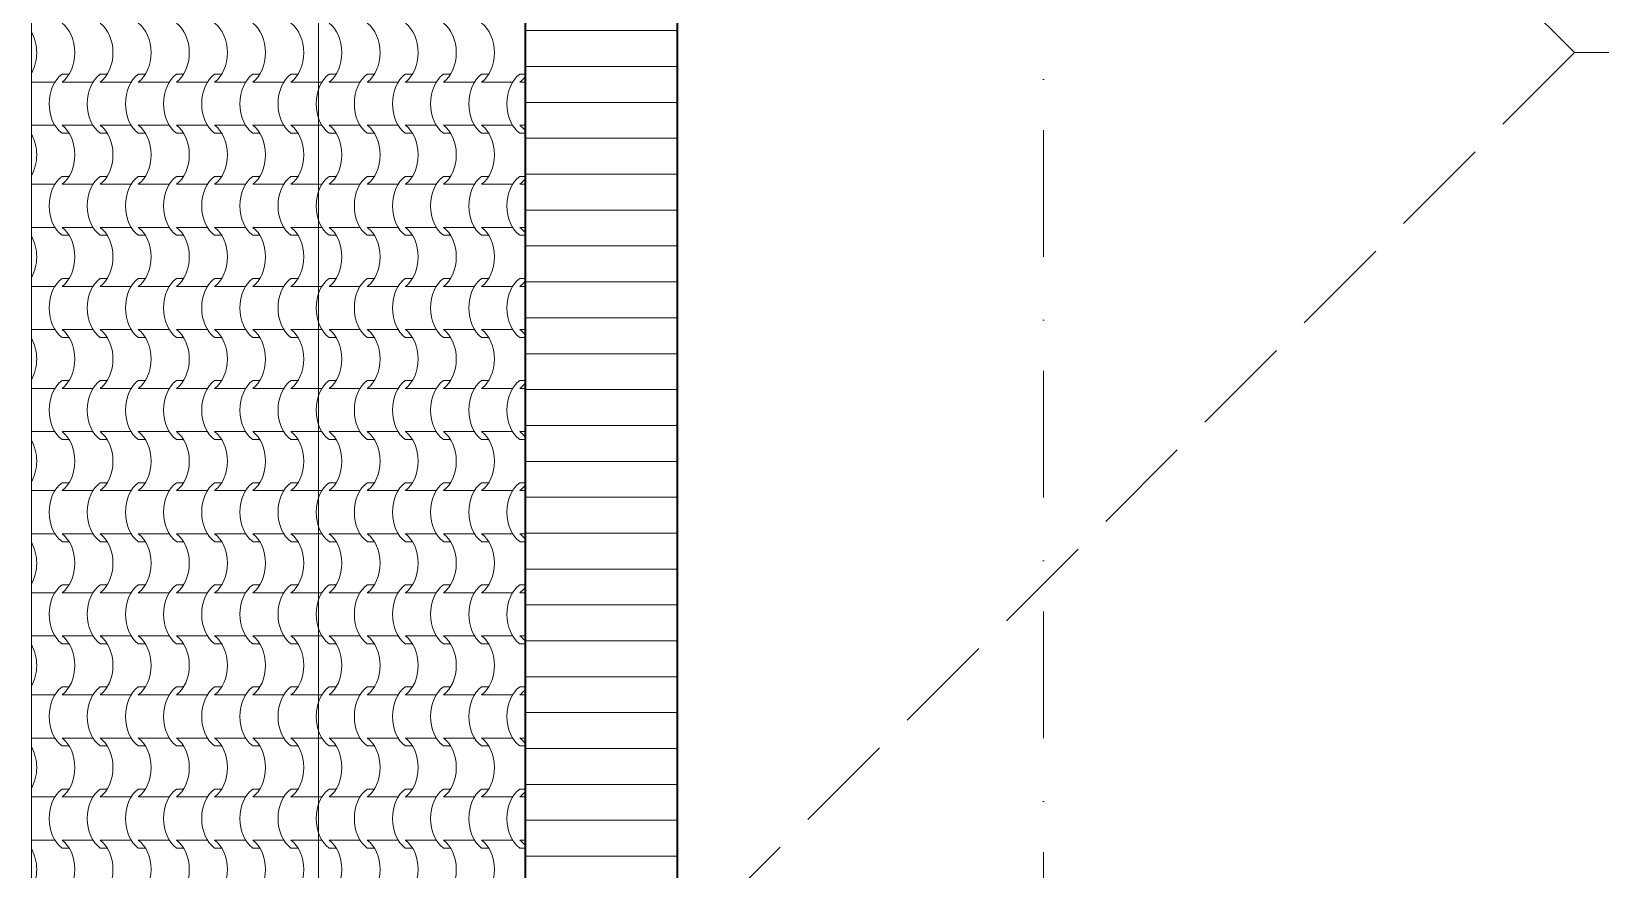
# Model space of a CAD drawing. Header units: millimetres. Extents: x -6000 to 12300, y -11438 to 14364.
# Drawn here: x 1200 to 5573, y -2537 to -202 of the extents above; entities that cross this region are included whole.
import ezdxf

# ---------------------------------------------------------------- set-up
doc = ezdxf.new("R2010")
doc.units = ezdxf.units.MM
doc.header["$MEASUREMENT"] = 0
doc.linetypes.add('Dot & Dashed', pattern=[670.277762, 352.777767, -176.388884, 0, -141.111112])
doc.linetypes.add('Hidden Line', pattern=[391.222223, 282.222223, -109])
for name, color, linetype in [('Marker - Section', 7, 'Continuous'), ('Shell - Roof', 7, 'Continuous'), ('Structural - Bearing', 7, 'Continuous')]:
    doc.layers.add(name, color=color, linetype=linetype)
for name, color, linetype, lineweight, true_color in [('Marker - Section_Pen_No__85', 7, 'Continuous', 20, 0x80c2ff), ('Shell - Roof_Pen_No__172', 7, 'Continuous', 13, 0xbf8080), ('Shell - Roof_Pen_No__92', 7, 'Continuous', 13, 0xbf8080), ('Structural - Bearing_Pen_No__89', 7, 'Continuous', 20, 0x71cebe)]:
    doc.layers.add(name, color=color, linetype=linetype, lineweight=lineweight, true_color=true_color)
doc.layers.add('Shell - Roof_Pen_No__32', color=15, linetype='Continuous', lineweight=35)

# ---------------------------------------------------------------- blocks, each defined once
blk = doc.blocks.new('Slab_1_5', base_point=(5100, -111.4))
at = {"layer": 'Structural - Bearing_Pen_No__89', "linetype": 'Continuous', "flags": 128}
blk.add_lwpolyline([(5100, -111.4), (5100, 3238.6), (11500, 3238.6), (11500, -3761.4), (2000, -3761.4), (2000, -111.4)], close=True, dxfattribs=at)
blk = doc.blocks.new('*X4')
at = {"layer": 'Shell - Roof_Pen_No__92', "linetype": 'Continuous'}
for p, q in [((1222.2, -343.5), (1200, -343.5)), ((1265.3, -343.5), (1222.2, -343.5)), ((1305.2, -321.5), (1285.4, -321.5)), ((1328.5, -343.5), (1285.4, -343.5)), ((1371.6, -343.5), (1328.5, -343.5)), ((1411.5, -321.5), (1391.7, -321.5)), ((1434.8, -343.5), (1391.7, -343.5)), ((1477.9, -343.5), (1434.8, -343.5)), ((1517.8, -321.5), (1498, -321.5)), ((1541.1, -343.5), (1498, -343.5)), ((1584.2, -343.5), (1541.1, -343.5)), ((1624.1, -321.5), (1604.3, -321.5)), ((1647.4, -343.5), (1604.3, -343.5)), ((1690.5, -343.5), (1647.4, -343.5)), ((1730.4, -321.5), (1710.6, -321.5)), ((1753.7, -343.5), (1710.6, -343.5)), ((1796.8, -343.5), (1753.7, -343.5)), ((1836.7, -321.5), (1816.9, -321.5)), ((1860, -343.5), (1816.9, -343.5)), ((1903.1, -343.5), (1860, -343.5)), ((1943, -321.5), (1923.2, -321.5)), ((1966.3, -343.5), (1923.2, -343.5)), ((2009.4, -343.5), (1966.3, -343.5)), ((2049.3, -321.5), (2029.5, -321.5)), ((2072.6, -343.5), (2029.5, -343.5)), ((2115.8, -343.5), (2072.6, -343.5)), ((2155.7, -321.5), (2135.8, -321.5)), ((2178.9, -343.5), (2135.8, -343.5)), ((2222.1, -343.5), (2178.9, -343.5)), ((2262, -321.5), (2242.1, -321.5)), ((2285.2, -343.5), (2242.1, -343.5)), ((2328.4, -343.5), (2285.2, -343.5)), ((2368.3, -321.5), (2348.4, -321.5)), ((2391.5, -343.5), (2348.4, -343.5)), ((2434.7, -343.5), (2391.5, -343.5)), ((2474.6, -321.5), (2454.7, -321.5)), ((2497.9, -343.5), (2454.7, -343.5)), ((2541, -343.5), (2497.9, -343.5)), ((2575.7, -321.5), (2561, -321.5)), ((2575.7, -343.5), (2561, -343.5)), ((1222.2, -463.7), (1200, -463.7)), ((1265.3, -463.7), (1222.2, -463.7)), ((1328.5, -463.7), (1285.4, -463.7)), ((1371.6, -463.7), (1328.5, -463.7)), ((1434.8, -463.7), (1391.7, -463.7)), ((1477.9, -463.7), (1434.8, -463.7)), ((1541.1, -463.7), (1498, -463.7)), ((1584.2, -463.7), (1541.1, -463.7)), ((1647.4, -463.7), (1604.3, -463.7)), ((1690.5, -463.7), (1647.4, -463.7)), ((1753.7, -463.7), (1710.6, -463.7)), ((1796.8, -463.7), (1753.7, -463.7)), ((1860, -463.7), (1816.9, -463.7)), ((1903.1, -463.7), (1860, -463.7)), ((1966.3, -463.7), (1923.2, -463.7)), ((2009.4, -463.7), (1966.3, -463.7)), ((2072.6, -463.7), (2029.5, -463.7)), ((2115.8, -463.7), (2072.6, -463.7)), ((2178.9, -463.7), (2135.8, -463.7)), ((2222.1, -463.7), (2178.9, -463.7)), ((2285.2, -463.7), (2242.1, -463.7)), ((2328.4, -463.7), (2285.2, -463.7)), ((2391.5, -463.7), (2348.4, -463.7)), ((2434.7, -463.7), (2391.5, -463.7)), ((2497.9, -463.7), (2454.7, -463.7)), ((2541, -463.7), (2497.9, -463.7)), ((2575.7, -463.7), (2561, -463.7)), ((1305.2, -485.7), (1285.4, -485.7)), ((1411.5, -485.7), (1391.7, -485.7)), ((1517.8, -485.7), (1498, -485.7)), ((1624.1, -485.7), (1604.3, -485.7)), ((1730.4, -485.7), (1710.6, -485.7)), ((1836.7, -485.7), (1816.9, -485.7)), ((1943, -485.7), (1923.2, -485.7)), ((2049.3, -485.7), (2029.5, -485.7)), ((2155.7, -485.7), (2135.8, -485.7)), ((2262, -485.7), (2242.1, -485.7)), ((2368.3, -485.7), (2348.4, -485.7)), ((2474.6, -485.7), (2454.7, -485.7)), ((2575.7, -485.7), (2561, -485.7)), ((1305.2, -606), (1285.4, -606)), ((1411.5, -606), (1391.7, -606)), ((1517.8, -606), (1498, -606)), ((1624.1, -606), (1604.3, -606)), ((1730.4, -606), (1710.6, -606)), ((1836.7, -606), (1816.9, -606)), ((1943, -606), (1923.2, -606)), ((2049.3, -606), (2029.5, -606)), ((2155.7, -606), (2135.8, -606)), ((2262, -606), (2242.1, -606)), ((2368.3, -606), (2348.4, -606)), ((2474.6, -606), (2454.7, -606)), ((2575.7, -606), (2561, -606)), ((1222.2, -628), (1200, -628)), ((1265.3, -628), (1222.2, -628)), ((1328.5, -628), (1285.4, -628)), ((1371.6, -628), (1328.5, -628)), ((1434.8, -628), (1391.7, -628)), ((1477.9, -628), (1434.8, -628)), ((1541.1, -628), (1498, -628)), ((1584.2, -628), (1541.1, -628)), ((1647.4, -628), (1604.3, -628)), ((1690.5, -628), (1647.4, -628)), ((1753.7, -628), (1710.6, -628)), ((1796.8, -628), (1753.7, -628)), ((1860, -628), (1816.9, -628)), ((1903.1, -628), (1860, -628)), ((1966.3, -628), (1923.2, -628)), ((2009.4, -628), (1966.3, -628)), ((2072.6, -628), (2029.5, -628)), ((2115.8, -628), (2072.6, -628)), ((2178.9, -628), (2135.8, -628)), ((2222.1, -628), (2178.9, -628)), ((2285.2, -628), (2242.1, -628)), ((2328.4, -628), (2285.2, -628)), ((2391.5, -628), (2348.4, -628)), ((2434.7, -628), (2391.5, -628)), ((2497.9, -628), (2454.7, -628)), ((2541, -628), (2497.9, -628)), ((2575.7, -628), (2561, -628)), ((1222.2, -748.2), (1200, -748.2)), ((1265.3, -748.2), (1222.2, -748.2)), ((1328.5, -748.2), (1285.4, -748.2)), ((1305.2, -770.2), (1285.4, -770.2)), ((1371.6, -748.2), (1328.5, -748.2)), ((1434.8, -748.2), (1391.7, -748.2)), ((1411.5, -770.2), (1391.7, -770.2)), ((1477.9, -748.2), (1434.8, -748.2)), ((1541.1, -748.2), (1498, -748.2)), ((1517.8, -770.2), (1498, -770.2)), ((1584.2, -748.2), (1541.1, -748.2)), ((1647.4, -748.2), (1604.3, -748.2)), ((1624.1, -770.2), (1604.3, -770.2)), ((1690.5, -748.2), (1647.4, -748.2)), ((1753.7, -748.2), (1710.6, -748.2)), ((1730.4, -770.2), (1710.6, -770.2)), ((1796.8, -748.2), (1753.7, -748.2)), ((1860, -748.2), (1816.9, -748.2)), ((1836.7, -770.2), (1816.9, -770.2)), ((1903.1, -748.2), (1860, -748.2)), ((1966.3, -748.2), (1923.2, -748.2)), ((1943, -770.2), (1923.2, -770.2)), ((2009.4, -748.2), (1966.3, -748.2)), ((2072.6, -748.2), (2029.5, -748.2)), ((2049.3, -770.2), (2029.5, -770.2)), ((2115.8, -748.2), (2072.6, -748.2)), ((2178.9, -748.2), (2135.8, -748.2)), ((2155.7, -770.2), (2135.8, -770.2)), ((2222.1, -748.2), (2178.9, -748.2)), ((2285.2, -748.2), (2242.1, -748.2)), ((2262, -770.2), (2242.1, -770.2)), ((2328.4, -748.2), (2285.2, -748.2)), ((2391.5, -748.2), (2348.4, -748.2)), ((2368.3, -770.2), (2348.4, -770.2)), ((2434.7, -748.2), (2391.5, -748.2)), ((2497.9, -748.2), (2454.7, -748.2)), ((2474.6, -770.2), (2454.7, -770.2)), ((2541, -748.2), (2497.9, -748.2)), ((2575.7, -748.2), (2561, -748.2)), ((2575.7, -770.2), (2561, -770.2)), ((1222.2, -912.5), (1200, -912.5)), ((1265.3, -912.5), (1222.2, -912.5)), ((1305.2, -890.5), (1285.4, -890.5)), ((1328.5, -912.5), (1285.4, -912.5)), ((1371.6, -912.5), (1328.5, -912.5)), ((1411.5, -890.5), (1391.7, -890.5)), ((1434.8, -912.5), (1391.7, -912.5)), ((1477.9, -912.5), (1434.8, -912.5)), ((1517.8, -890.5), (1498, -890.5)), ((1541.1, -912.5), (1498, -912.5)), ((1584.2, -912.5), (1541.1, -912.5)), ((1624.1, -890.5), (1604.3, -890.5)), ((1647.4, -912.5), (1604.3, -912.5)), ((1690.5, -912.5), (1647.4, -912.5)), ((1730.4, -890.5), (1710.6, -890.5)), ((1753.7, -912.5), (1710.6, -912.5)), ((1796.8, -912.5), (1753.7, -912.5)), ((1836.7, -890.5), (1816.9, -890.5)), ((1860, -912.5), (1816.9, -912.5)), ((1903.1, -912.5), (1860, -912.5)), ((1943, -890.5), (1923.2, -890.5)), ((1966.3, -912.5), (1923.2, -912.5)), ((2009.4, -912.5), (1966.3, -912.5)), ((2049.3, -890.5), (2029.5, -890.5)), ((2072.6, -912.5), (2029.5, -912.5)), ((2115.8, -912.5), (2072.6, -912.5)), ((2155.7, -890.5), (2135.8, -890.5)), ((2178.9, -912.5), (2135.8, -912.5)), ((2222.1, -912.5), (2178.9, -912.5)), ((2262, -890.5), (2242.1, -890.5)), ((2285.2, -912.5), (2242.1, -912.5)), ((2328.4, -912.5), (2285.2, -912.5)), ((2368.3, -890.5), (2348.4, -890.5)), ((2391.5, -912.5), (2348.4, -912.5)), ((2434.7, -912.5), (2391.5, -912.5)), ((2474.6, -890.5), (2454.7, -890.5)), ((2497.9, -912.5), (2454.7, -912.5)), ((2541, -912.5), (2497.9, -912.5)), ((2575.7, -890.5), (2561, -890.5)), ((2575.7, -912.5), (2561, -912.5)), ((1222.2, -1032.7), (1200, -1032.7)), ((1265.3, -1032.7), (1222.2, -1032.7)), ((1328.5, -1032.7), (1285.4, -1032.7)), ((1371.6, -1032.7), (1328.5, -1032.7)), ((1434.8, -1032.7), (1391.7, -1032.7)), ((1477.9, -1032.7), (1434.8, -1032.7)), ((1541.1, -1032.7), (1498, -1032.7)), ((1584.2, -1032.7), (1541.1, -1032.7)), ((1647.4, -1032.7), (1604.3, -1032.7)), ((1690.5, -1032.7), (1647.4, -1032.7)), ((1753.7, -1032.7), (1710.6, -1032.7)), ((1796.8, -1032.7), (1753.7, -1032.7)), ((1860, -1032.7), (1816.9, -1032.7)), ((1903.1, -1032.7), (1860, -1032.7)), ((1966.3, -1032.7), (1923.2, -1032.7)), ((2009.4, -1032.7), (1966.3, -1032.7)), ((2072.6, -1032.7), (2029.5, -1032.7)), ((2115.8, -1032.7), (2072.6, -1032.7)), ((2178.9, -1032.7), (2135.8, -1032.7)), ((2222.1, -1032.7), (2178.9, -1032.7)), ((2285.2, -1032.7), (2242.1, -1032.7)), ((2328.4, -1032.7), (2285.2, -1032.7)), ((2391.5, -1032.7), (2348.4, -1032.7)), ((2434.7, -1032.7), (2391.5, -1032.7)), ((2497.9, -1032.7), (2454.7, -1032.7)), ((2541, -1032.7), (2497.9, -1032.7)), ((2575.7, -1032.7), (2561, -1032.7)), ((1305.2, -1054.7), (1285.4, -1054.7)), ((1411.5, -1054.7), (1391.7, -1054.7)), ((1517.8, -1054.7), (1498, -1054.7)), ((1624.1, -1054.7), (1604.3, -1054.7)), ((1730.4, -1054.7), (1710.6, -1054.7)), ((1836.7, -1054.7), (1816.9, -1054.7)), ((1943, -1054.7), (1923.2, -1054.7)), ((2049.3, -1054.7), (2029.5, -1054.7)), ((2155.7, -1054.7), (2135.8, -1054.7)), ((2262, -1054.7), (2242.1, -1054.7)), ((2368.3, -1054.7), (2348.4, -1054.7)), ((2474.6, -1054.7), (2454.7, -1054.7)), ((2575.7, -1054.7), (2561, -1054.7)), ((1305.2, -1174.9), (1285.4, -1174.9)), ((1411.5, -1174.9), (1391.7, -1174.9)), ((1517.8, -1174.9), (1498, -1174.9)), ((1624.1, -1174.9), (1604.3, -1174.9)), ((1730.4, -1174.9), (1710.6, -1174.9)), ((1836.7, -1174.9), (1816.9, -1174.9)), ((1943, -1174.9), (1923.2, -1174.9)), ((2049.3, -1174.9), (2029.5, -1174.9)), ((2155.7, -1174.9), (2135.8, -1174.9)), ((2262, -1174.9), (2242.1, -1174.9)), ((2368.3, -1174.9), (2348.4, -1174.9)), ((2474.6, -1174.9), (2454.7, -1174.9)), ((2575.7, -1174.9), (2561, -1174.9)), ((1222.2, -1196.9), (1200, -1196.9)), ((1265.3, -1196.9), (1222.2, -1196.9)), ((1328.5, -1196.9), (1285.4, -1196.9)), ((1371.6, -1196.9), (1328.5, -1196.9)), ((1434.8, -1196.9), (1391.7, -1196.9)), ((1477.9, -1196.9), (1434.8, -1196.9)), ((1541.1, -1196.9), (1498, -1196.9)), ((1584.2, -1196.9), (1541.1, -1196.9)), ((1647.4, -1196.9), (1604.3, -1196.9)), ((1690.5, -1196.9), (1647.4, -1196.9)), ((1753.7, -1196.9), (1710.6, -1196.9)), ((1796.8, -1196.9), (1753.7, -1196.9)), ((1860, -1196.9), (1816.9, -1196.9)), ((1903.1, -1196.9), (1860, -1196.9)), ((1966.3, -1196.9), (1923.2, -1196.9)), ((2009.4, -1196.9), (1966.3, -1196.9)), ((2072.6, -1196.9), (2029.5, -1196.9)), ((2115.8, -1196.9), (2072.6, -1196.9)), ((2178.9, -1196.9), (2135.8, -1196.9)), ((2222.1, -1196.9), (2178.9, -1196.9)), ((2285.2, -1196.9), (2242.1, -1196.9)), ((2328.4, -1196.9), (2285.2, -1196.9)), ((2391.5, -1196.9), (2348.4, -1196.9)), ((2434.7, -1196.9), (2391.5, -1196.9)), ((2497.9, -1196.9), (2454.7, -1196.9)), ((2541, -1196.9), (2497.9, -1196.9)), ((2575.7, -1196.9), (2561, -1196.9)), ((1222.2, -1317.2), (1200, -1317.2)), ((1265.3, -1317.2), (1222.2, -1317.2)), ((1328.5, -1317.2), (1285.4, -1317.2)), ((1305.2, -1339.2), (1285.4, -1339.2)), ((1371.6, -1317.2), (1328.5, -1317.2)), ((1434.8, -1317.2), (1391.7, -1317.2)), ((1411.5, -1339.2), (1391.7, -1339.2)), ((1477.9, -1317.2), (1434.8, -1317.2)), ((1541.1, -1317.2), (1498, -1317.2)), ((1517.8, -1339.2), (1498, -1339.2)), ((1584.2, -1317.2), (1541.1, -1317.2)), ((1647.4, -1317.2), (1604.3, -1317.2)), ((1624.1, -1339.2), (1604.3, -1339.2)), ((1690.5, -1317.2), (1647.4, -1317.2)), ((1753.7, -1317.2), (1710.6, -1317.2)), ((1730.4, -1339.2), (1710.6, -1339.2)), ((1796.8, -1317.2), (1753.7, -1317.2)), ((1860, -1317.2), (1816.9, -1317.2)), ((1836.7, -1339.2), (1816.9, -1339.2)), ((1903.1, -1317.2), (1860, -1317.2)), ((1966.3, -1317.2), (1923.2, -1317.2)), ((1943, -1339.2), (1923.2, -1339.2)), ((2009.4, -1317.2), (1966.3, -1317.2)), ((2072.6, -1317.2), (2029.5, -1317.2)), ((2049.3, -1339.2), (2029.5, -1339.2)), ((2115.8, -1317.2), (2072.6, -1317.2)), ((2178.9, -1317.2), (2135.8, -1317.2)), ((2155.7, -1339.2), (2135.8, -1339.2)), ((2222.1, -1317.2), (2178.9, -1317.2)), ((2285.2, -1317.2), (2242.1, -1317.2)), ((2262, -1339.2), (2242.1, -1339.2)), ((2328.4, -1317.2), (2285.2, -1317.2)), ((2391.5, -1317.2), (2348.4, -1317.2)), ((2368.3, -1339.2), (2348.4, -1339.2)), ((2434.7, -1317.2), (2391.5, -1317.2)), ((2497.9, -1317.2), (2454.7, -1317.2)), ((2474.6, -1339.2), (2454.7, -1339.2)), ((2541, -1317.2), (2497.9, -1317.2)), ((2575.7, -1317.2), (2561, -1317.2)), ((2575.7, -1339.2), (2561, -1339.2)), ((1222.2, -1481.4), (1200, -1481.4)), ((1265.3, -1481.4), (1222.2, -1481.4)), ((1305.2, -1459.4), (1285.4, -1459.4)), ((1328.5, -1481.4), (1285.4, -1481.4)), ((1371.6, -1481.4), (1328.5, -1481.4)), ((1411.5, -1459.4), (1391.7, -1459.4)), ((1434.8, -1481.4), (1391.7, -1481.4)), ((1477.9, -1481.4), (1434.8, -1481.4)), ((1517.8, -1459.4), (1498, -1459.4)), ((1541.1, -1481.4), (1498, -1481.4)), ((1584.2, -1481.4), (1541.1, -1481.4)), ((1624.1, -1459.4), (1604.3, -1459.4)), ((1647.4, -1481.4), (1604.3, -1481.4)), ((1690.5, -1481.4), (1647.4, -1481.4)), ((1730.4, -1459.4), (1710.6, -1459.4)), ((1753.7, -1481.4), (1710.6, -1481.4)), ((1796.8, -1481.4), (1753.7, -1481.4)), ((1836.7, -1459.4), (1816.9, -1459.4)), ((1860, -1481.4), (1816.9, -1481.4)), ((1903.1, -1481.4), (1860, -1481.4)), ((1943, -1459.4), (1923.2, -1459.4)), ((1966.3, -1481.4), (1923.2, -1481.4)), ((2009.4, -1481.4), (1966.3, -1481.4)), ((2049.3, -1459.4), (2029.5, -1459.4)), ((2072.6, -1481.4), (2029.5, -1481.4)), ((2115.8, -1481.4), (2072.6, -1481.4)), ((2155.7, -1459.4), (2135.8, -1459.4)), ((2178.9, -1481.4), (2135.8, -1481.4)), ((2222.1, -1481.4), (2178.9, -1481.4)), ((2262, -1459.4), (2242.1, -1459.4)), ((2285.2, -1481.4), (2242.1, -1481.4)), ((2328.4, -1481.4), (2285.2, -1481.4)), ((2368.3, -1459.4), (2348.4, -1459.4)), ((2391.5, -1481.4), (2348.4, -1481.4)), ((2434.7, -1481.4), (2391.5, -1481.4)), ((2474.6, -1459.4), (2454.7, -1459.4)), ((2497.9, -1481.4), (2454.7, -1481.4)), ((2541, -1481.4), (2497.9, -1481.4)), ((2575.7, -1459.4), (2561, -1459.4)), ((2575.7, -1481.4), (2561, -1481.4)), ((1222.2, -1601.7), (1200, -1601.7)), ((1265.3, -1601.7), (1222.2, -1601.7)), ((1328.5, -1601.7), (1285.4, -1601.7)), ((1371.6, -1601.7), (1328.5, -1601.7)), ((1434.8, -1601.7), (1391.7, -1601.7)), ((1477.9, -1601.7), (1434.8, -1601.7)), ((1541.1, -1601.7), (1498, -1601.7)), ((1584.2, -1601.7), (1541.1, -1601.7)), ((1647.4, -1601.7), (1604.3, -1601.7)), ((1690.5, -1601.7), (1647.4, -1601.7)), ((1753.7, -1601.7), (1710.6, -1601.7)), ((1796.8, -1601.7), (1753.7, -1601.7)), ((1860, -1601.7), (1816.9, -1601.7)), ((1903.1, -1601.7), (1860, -1601.7)), ((1966.3, -1601.7), (1923.2, -1601.7)), ((2009.4, -1601.7), (1966.3, -1601.7)), ((2072.6, -1601.7), (2029.5, -1601.7)), ((2115.8, -1601.7), (2072.6, -1601.7)), ((2178.9, -1601.7), (2135.8, -1601.7)), ((2222.1, -1601.7), (2178.9, -1601.7)), ((2285.2, -1601.7), (2242.1, -1601.7)), ((2328.4, -1601.7), (2285.2, -1601.7)), ((2391.5, -1601.7), (2348.4, -1601.7)), ((2434.7, -1601.7), (2391.5, -1601.7)), ((2497.9, -1601.7), (2454.7, -1601.7)), ((2541, -1601.7), (2497.9, -1601.7)), ((2575.7, -1601.7), (2561, -1601.7)), ((1305.2, -1623.7), (1285.4, -1623.7)), ((1411.5, -1623.7), (1391.7, -1623.7)), ((1517.8, -1623.7), (1498, -1623.7)), ((1624.1, -1623.7), (1604.3, -1623.7)), ((1730.4, -1623.7), (1710.6, -1623.7)), ((1836.7, -1623.7), (1816.9, -1623.7)), ((1943, -1623.7), (1923.2, -1623.7)), ((2049.3, -1623.7), (2029.5, -1623.7)), ((2155.7, -1623.7), (2135.8, -1623.7)), ((2262, -1623.7), (2242.1, -1623.7)), ((2368.3, -1623.7), (2348.4, -1623.7)), ((2474.6, -1623.7), (2454.7, -1623.7)), ((2575.7, -1623.7), (2561, -1623.7)), ((1305.2, -1743.9), (1285.4, -1743.9)), ((1411.5, -1743.9), (1391.7, -1743.9)), ((1517.8, -1743.9), (1498, -1743.9)), ((1624.1, -1743.9), (1604.3, -1743.9)), ((1730.4, -1743.9), (1710.6, -1743.9)), ((1836.7, -1743.9), (1816.9, -1743.9)), ((1943, -1743.9), (1923.2, -1743.9)), ((2049.3, -1743.9), (2029.5, -1743.9)), ((2155.7, -1743.9), (2135.8, -1743.9)), ((2262, -1743.9), (2242.1, -1743.9)), ((2368.3, -1743.9), (2348.4, -1743.9)), ((2474.6, -1743.9), (2454.7, -1743.9)), ((2575.7, -1743.9), (2561, -1743.9)), ((1222.2, -1765.9), (1200, -1765.9)), ((1265.3, -1765.9), (1222.2, -1765.9)), ((1328.5, -1765.9), (1285.4, -1765.9)), ((1371.6, -1765.9), (1328.5, -1765.9)), ((1434.8, -1765.9), (1391.7, -1765.9)), ((1477.9, -1765.9), (1434.8, -1765.9)), ((1541.1, -1765.9), (1498, -1765.9)), ((1584.2, -1765.9), (1541.1, -1765.9)), ((1647.4, -1765.9), (1604.3, -1765.9)), ((1690.5, -1765.9), (1647.4, -1765.9)), ((1753.7, -1765.9), (1710.6, -1765.9)), ((1796.8, -1765.9), (1753.7, -1765.9)), ((1860, -1765.9), (1816.9, -1765.9)), ((1903.1, -1765.9), (1860, -1765.9)), ((1966.3, -1765.9), (1923.2, -1765.9)), ((2009.4, -1765.9), (1966.3, -1765.9)), ((2072.6, -1765.9), (2029.5, -1765.9)), ((2115.8, -1765.9), (2072.6, -1765.9)), ((2178.9, -1765.9), (2135.8, -1765.9)), ((2222.1, -1765.9), (2178.9, -1765.9)), ((2285.2, -1765.9), (2242.1, -1765.9)), ((2328.4, -1765.9), (2285.2, -1765.9)), ((2391.5, -1765.9), (2348.4, -1765.9)), ((2434.7, -1765.9), (2391.5, -1765.9)), ((2497.9, -1765.9), (2454.7, -1765.9)), ((2541, -1765.9), (2497.9, -1765.9)), ((2575.7, -1765.9), (2561, -1765.9)), ((1222.2, -1886.1), (1200, -1886.1)), ((1265.3, -1886.1), (1222.2, -1886.1)), ((1328.5, -1886.1), (1285.4, -1886.1)), ((1305.2, -1908.1), (1285.4, -1908.1)), ((1371.6, -1886.1), (1328.5, -1886.1)), ((1434.8, -1886.1), (1391.7, -1886.1)), ((1411.5, -1908.1), (1391.7, -1908.1)), ((1477.9, -1886.1), (1434.8, -1886.1)), ((1541.1, -1886.1), (1498, -1886.1)), ((1517.8, -1908.1), (1498, -1908.1)), ((1584.2, -1886.1), (1541.1, -1886.1)), ((1647.4, -1886.1), (1604.3, -1886.1)), ((1624.1, -1908.1), (1604.3, -1908.1)), ((1690.5, -1886.1), (1647.4, -1886.1)), ((1753.7, -1886.1), (1710.6, -1886.1)), ((1730.4, -1908.1), (1710.6, -1908.1)), ((1796.8, -1886.1), (1753.7, -1886.1)), ((1860, -1886.1), (1816.9, -1886.1)), ((1836.7, -1908.1), (1816.9, -1908.1)), ((1903.1, -1886.1), (1860, -1886.1)), ((1966.3, -1886.1), (1923.2, -1886.1)), ((1943, -1908.1), (1923.2, -1908.1)), ((2009.4, -1886.1), (1966.3, -1886.1)), ((2072.6, -1886.1), (2029.5, -1886.1)), ((2049.3, -1908.1), (2029.5, -1908.1)), ((2115.8, -1886.1), (2072.6, -1886.1)), ((2178.9, -1886.1), (2135.8, -1886.1)), ((2155.7, -1908.1), (2135.8, -1908.1)), ((2222.1, -1886.1), (2178.9, -1886.1)), ((2285.2, -1886.1), (2242.1, -1886.1)), ((2262, -1908.1), (2242.1, -1908.1)), ((2328.4, -1886.1), (2285.2, -1886.1)), ((2391.5, -1886.1), (2348.4, -1886.1)), ((2368.3, -1908.1), (2348.4, -1908.1)), ((2434.7, -1886.1), (2391.5, -1886.1)), ((2497.9, -1886.1), (2454.7, -1886.1)), ((2474.6, -1908.1), (2454.7, -1908.1)), ((2541, -1886.1), (2497.9, -1886.1)), ((2575.7, -1886.1), (2561, -1886.1)), ((2575.7, -1908.1), (2561, -1908.1)), ((1222.2, -2050.4), (1200, -2050.4)), ((1265.3, -2050.4), (1222.2, -2050.4)), ((1305.2, -2028.4), (1285.4, -2028.4)), ((1328.5, -2050.4), (1285.4, -2050.4)), ((1371.6, -2050.4), (1328.5, -2050.4)), ((1411.5, -2028.4), (1391.7, -2028.4)), ((1434.8, -2050.4), (1391.7, -2050.4)), ((1477.9, -2050.4), (1434.8, -2050.4)), ((1517.8, -2028.4), (1498, -2028.4)), ((1541.1, -2050.4), (1498, -2050.4)), ((1584.2, -2050.4), (1541.1, -2050.4)), ((1624.1, -2028.4), (1604.3, -2028.4)), ((1647.4, -2050.4), (1604.3, -2050.4)), ((1690.5, -2050.4), (1647.4, -2050.4)), ((1730.4, -2028.4), (1710.6, -2028.4)), ((1753.7, -2050.4), (1710.6, -2050.4)), ((1796.8, -2050.4), (1753.7, -2050.4)), ((1836.7, -2028.4), (1816.9, -2028.4)), ((1860, -2050.4), (1816.9, -2050.4)), ((1903.1, -2050.4), (1860, -2050.4)), ((1943, -2028.4), (1923.2, -2028.4)), ((1966.3, -2050.4), (1923.2, -2050.4)), ((2009.4, -2050.4), (1966.3, -2050.4)), ((2049.3, -2028.4), (2029.5, -2028.4)), ((2072.6, -2050.4), (2029.5, -2050.4)), ((2115.8, -2050.4), (2072.6, -2050.4)), ((2155.7, -2028.4), (2135.8, -2028.4)), ((2178.9, -2050.4), (2135.8, -2050.4)), ((2222.1, -2050.4), (2178.9, -2050.4)), ((2262, -2028.4), (2242.1, -2028.4)), ((2285.2, -2050.4), (2242.1, -2050.4)), ((2328.4, -2050.4), (2285.2, -2050.4)), ((2368.3, -2028.4), (2348.4, -2028.4)), ((2391.5, -2050.4), (2348.4, -2050.4)), ((2434.7, -2050.4), (2391.5, -2050.4)), ((2474.6, -2028.4), (2454.7, -2028.4)), ((2497.9, -2050.4), (2454.7, -2050.4)), ((2541, -2050.4), (2497.9, -2050.4)), ((2575.7, -2028.4), (2561, -2028.4)), ((2575.7, -2050.4), (2561, -2050.4)), ((1222.2, -2170.6), (1200, -2170.6)), ((1265.3, -2170.6), (1222.2, -2170.6)), ((1328.5, -2170.6), (1285.4, -2170.6)), ((1371.6, -2170.6), (1328.5, -2170.6)), ((1434.8, -2170.6), (1391.7, -2170.6)), ((1477.9, -2170.6), (1434.8, -2170.6)), ((1541.1, -2170.6), (1498, -2170.6)), ((1584.2, -2170.6), (1541.1, -2170.6)), ((1647.4, -2170.6), (1604.3, -2170.6)), ((1690.5, -2170.6), (1647.4, -2170.6)), ((1753.7, -2170.6), (1710.6, -2170.6)), ((1796.8, -2170.6), (1753.7, -2170.6)), ((1860, -2170.6), (1816.9, -2170.6)), ((1903.1, -2170.6), (1860, -2170.6)), ((1966.3, -2170.6), (1923.2, -2170.6)), ((2009.4, -2170.6), (1966.3, -2170.6)), ((2072.6, -2170.6), (2029.5, -2170.6)), ((2115.8, -2170.6), (2072.6, -2170.6)), ((2178.9, -2170.6), (2135.8, -2170.6)), ((2222.1, -2170.6), (2178.9, -2170.6)), ((2285.2, -2170.6), (2242.1, -2170.6)), ((2328.4, -2170.6), (2285.2, -2170.6)), ((2391.5, -2170.6), (2348.4, -2170.6)), ((2434.7, -2170.6), (2391.5, -2170.6)), ((2497.9, -2170.6), (2454.7, -2170.6)), ((2541, -2170.6), (2497.9, -2170.6)), ((2575.7, -2170.6), (2561, -2170.6)), ((1305.2, -2192.6), (1285.4, -2192.6)), ((1411.5, -2192.6), (1391.7, -2192.6)), ((1517.8, -2192.6), (1498, -2192.6)), ((1624.1, -2192.6), (1604.3, -2192.6)), ((1730.4, -2192.6), (1710.6, -2192.6)), ((1836.7, -2192.6), (1816.9, -2192.6)), ((1943, -2192.6), (1923.2, -2192.6)), ((2049.3, -2192.6), (2029.5, -2192.6)), ((2155.7, -2192.6), (2135.8, -2192.6)), ((2262, -2192.6), (2242.1, -2192.6)), ((2368.3, -2192.6), (2348.4, -2192.6)), ((2474.6, -2192.6), (2454.7, -2192.6)), ((2575.7, -2192.6), (2561, -2192.6)), ((1305.2, -2312.9), (1285.4, -2312.9)), ((1411.5, -2312.9), (1391.7, -2312.9)), ((1517.8, -2312.9), (1498, -2312.9)), ((1624.1, -2312.9), (1604.3, -2312.9)), ((1730.4, -2312.9), (1710.6, -2312.9)), ((1836.7, -2312.9), (1816.9, -2312.9)), ((1943, -2312.9), (1923.2, -2312.9)), ((2049.3, -2312.9), (2029.5, -2312.9)), ((2155.7, -2312.9), (2135.8, -2312.9)), ((2262, -2312.9), (2242.1, -2312.9)), ((2368.3, -2312.9), (2348.4, -2312.9)), ((2474.6, -2312.9), (2454.7, -2312.9)), ((2575.7, -2312.9), (2561, -2312.9)), ((1222.2, -2334.9), (1200, -2334.9)), ((1265.3, -2334.9), (1222.2, -2334.9)), ((1328.5, -2334.9), (1285.4, -2334.9)), ((1371.6, -2334.9), (1328.5, -2334.9)), ((1434.8, -2334.9), (1391.7, -2334.9)), ((1477.9, -2334.9), (1434.8, -2334.9)), ((1541.1, -2334.9), (1498, -2334.9)), ((1584.2, -2334.9), (1541.1, -2334.9)), ((1647.4, -2334.9), (1604.3, -2334.9)), ((1690.5, -2334.9), (1647.4, -2334.9)), ((1753.7, -2334.9), (1710.6, -2334.9)), ((1796.8, -2334.9), (1753.7, -2334.9)), ((1860, -2334.9), (1816.9, -2334.9)), ((1903.1, -2334.9), (1860, -2334.9)), ((1966.3, -2334.9), (1923.2, -2334.9)), ((2009.4, -2334.9), (1966.3, -2334.9)), ((2072.6, -2334.9), (2029.5, -2334.9)), ((2115.8, -2334.9), (2072.6, -2334.9)), ((2178.9, -2334.9), (2135.8, -2334.9)), ((2222.1, -2334.9), (2178.9, -2334.9)), ((2285.2, -2334.9), (2242.1, -2334.9)), ((2328.4, -2334.9), (2285.2, -2334.9)), ((2391.5, -2334.9), (2348.4, -2334.9)), ((2434.7, -2334.9), (2391.5, -2334.9)), ((2497.9, -2334.9), (2454.7, -2334.9)), ((2541, -2334.9), (2497.9, -2334.9)), ((2575.7, -2334.9), (2561, -2334.9)), ((1222.2, -2455.1), (1200, -2455.1)), ((1265.3, -2455.1), (1222.2, -2455.1)), ((1328.5, -2455.1), (1285.4, -2455.1)), ((1305.2, -2477.1), (1285.4, -2477.1)), ((1371.6, -2455.1), (1328.5, -2455.1)), ((1434.8, -2455.1), (1391.7, -2455.1)), ((1411.5, -2477.1), (1391.7, -2477.1)), ((1477.9, -2455.1), (1434.8, -2455.1)), ((1541.1, -2455.1), (1498, -2455.1)), ((1517.8, -2477.1), (1498, -2477.1)), ((1584.2, -2455.1), (1541.1, -2455.1)), ((1647.4, -2455.1), (1604.3, -2455.1)), ((1624.1, -2477.1), (1604.3, -2477.1)), ((1690.5, -2455.1), (1647.4, -2455.1)), ((1753.7, -2455.1), (1710.6, -2455.1)), ((1730.4, -2477.1), (1710.6, -2477.1)), ((1796.8, -2455.1), (1753.7, -2455.1)), ((1860, -2455.1), (1816.9, -2455.1)), ((1836.7, -2477.1), (1816.9, -2477.1)), ((1903.1, -2455.1), (1860, -2455.1)), ((1966.3, -2455.1), (1923.2, -2455.1)), ((1943, -2477.1), (1923.2, -2477.1)), ((2009.4, -2455.1), (1966.3, -2455.1)), ((2072.6, -2455.1), (2029.5, -2455.1)), ((2049.3, -2477.1), (2029.5, -2477.1)), ((2115.8, -2455.1), (2072.6, -2455.1)), ((2178.9, -2455.1), (2135.8, -2455.1)), ((2155.7, -2477.1), (2135.8, -2477.1)), ((2222.1, -2455.1), (2178.9, -2455.1)), ((2285.2, -2455.1), (2242.1, -2455.1)), ((2262, -2477.1), (2242.1, -2477.1)), ((2328.4, -2455.1), (2285.2, -2455.1)), ((2391.5, -2455.1), (2348.4, -2455.1)), ((2368.3, -2477.1), (2348.4, -2477.1)), ((2434.7, -2455.1), (2391.5, -2455.1)), ((2497.9, -2455.1), (2454.7, -2455.1)), ((2474.6, -2477.1), (2454.7, -2477.1)), ((2541, -2455.1), (2497.9, -2455.1)), ((2575.7, -2455.1), (2561, -2455.1)), ((2575.7, -2477.1), (2561, -2477.1))]:
    blk.add_line(p, q, dxfattribs=at)
for centre, major_axis, start_param, end_param in [((1149.4, -261.7), (0, 92.5), 4.715365, 5.398837), ((1255.7, -261.7), (0, 92.5), 4.715365, 5.812147), ((1362, -261.7), (0, 92.5), 4.715365, 5.812147), ((1468.3, -261.7), (0, 92.5), 4.715365, 5.812147), ((1574.6, -261.7), (0, 92.5), 4.715365, 5.812147), ((1680.9, -261.7), (0, 92.5), 4.715365, 5.812147), ((1787.2, -261.7), (0, 92.5), 4.715365, 5.812147), ((1893.6, -261.7), (0, 92.5), 4.715365, 5.812147), ((1999.9, -261.7), (0, 92.5), 4.715365, 5.812147), ((2106.2, -261.7), (0, 92.5), 4.715365, 5.812147), ((2212.5, -261.7), (0, 92.5), 4.715365, 5.812147), ((2318.8, -261.7), (0, 92.5), 4.715365, 5.812147), ((2425.1, -261.7), (0, 92.5), 4.715365, 5.812147), ((1149.4, -261.1), (0, 92.5), 4.025941, 4.709413), ((1255.7, -261.1), (0, 92.5), 3.612631, 4.709413), ((1362, -261.1), (0, 92.5), 3.612631, 4.709413), ((1468.3, -261.1), (0, 92.5), 3.612631, 4.709413), ((1574.6, -261.1), (0, 92.5), 3.612631, 4.709413), ((1680.9, -261.1), (0, 92.5), 3.612631, 4.709413), ((1787.2, -261.1), (0, 92.5), 3.612631, 4.709413), ((1893.6, -261.1), (0, 92.5), 3.612631, 4.709413), ((1999.9, -261.1), (0, 92.5), 3.612631, 4.709413), ((2106.2, -261.1), (0, 92.5), 3.612631, 4.709413), ((2212.5, -261.1), (0, 92.5), 3.612631, 4.709413), ((2318.8, -261.1), (0, 92.5), 3.612631, 4.709413), ((2425.1, -261.1), (0, 92.5), 3.612631, 4.709413), ((1314.6, -403.6), (0, 91.9), 0.466079, 2.675513), ((1420.9, -403.6), (0, 91.9), 0.466079, 2.675513), ((1527.2, -403.6), (0, 91.9), 0.466079, 2.675513), ((1633.5, -403.6), (0, 91.9), 0.466079, 2.675513), ((1739.8, -403.6), (0, 91.9), 0.466079, 2.675513), ((1846.1, -403.6), (0, 91.9), 0.466079, 2.675513), ((1952.4, -403.6), (0, 91.9), 0.466079, 2.675513), ((2058.7, -403.6), (0, 91.9), 0.466079, 2.675513), ((2165, -403.6), (0, 91.9), 0.466079, 2.675513), ((2271.3, -403.6), (0, 91.9), 0.466079, 2.675513), ((2377.6, -403.6), (0, 91.9), 0.466079, 2.675513), ((2484, -403.6), (0, 91.9), 0.466079, 2.675513), ((2590.3, -403.6), (0, 91.9), 0.466079, 2.675513), ((2531.4, -261.1), (0, 92.5), 3.612631, 3.887308), ((1255.7, -546.1), (0, 92.5), 4.715365, 5.812147), ((1362, -546.1), (0, 92.5), 4.715365, 5.812147), ((1468.3, -546.1), (0, 92.5), 4.715365, 5.812147), ((1574.6, -546.1), (0, 92.5), 4.715365, 5.812147), ((1680.9, -546.1), (0, 92.5), 4.715365, 5.812147), ((1787.2, -546.1), (0, 92.5), 4.715365, 5.812147), ((1893.6, -546.1), (0, 92.5), 4.715365, 5.812147), ((1999.9, -546.1), (0, 92.5), 4.715365, 5.812147), ((2106.2, -546.1), (0, 92.5), 4.715365, 5.812147), ((2212.5, -546.1), (0, 92.5), 4.715365, 5.812147), ((2318.8, -546.1), (0, 92.5), 4.715365, 5.812147), ((2425.1, -546.1), (0, 92.5), 4.715365, 5.812147), ((2531.4, -546.1), (0, 92.5), 5.53747, 5.812147), ((1149.4, -546.1), (0, 92.5), 4.715365, 5.398837), ((1149.4, -545.6), (0, 92.5), 4.025941, 4.709413), ((1255.7, -545.6), (0, 92.5), 3.612631, 4.709413), ((1362, -545.6), (0, 92.5), 3.612631, 4.709413), ((1468.3, -545.6), (0, 92.5), 3.612631, 4.709413), ((1574.6, -545.6), (0, 92.5), 3.612631, 4.709413), ((1680.9, -545.6), (0, 92.5), 3.612631, 4.709413), ((1787.2, -545.6), (0, 92.5), 3.612631, 4.709413), ((1893.6, -545.6), (0, 92.5), 3.612631, 4.709413), ((1999.9, -545.6), (0, 92.5), 3.612631, 4.709413), ((2106.2, -545.6), (0, 92.5), 3.612631, 4.709413), ((2212.5, -545.6), (0, 92.5), 3.612631, 4.709413), ((2318.8, -545.6), (0, 92.5), 3.612631, 4.709413), ((2425.1, -545.6), (0, 92.5), 3.612631, 4.709413), ((1314.6, -688.1), (0, 91.9), 0.466079, 2.675513), ((1420.9, -688.1), (0, 91.9), 0.466079, 2.675513), ((1527.2, -688.1), (0, 91.9), 0.466079, 2.675513), ((1633.5, -688.1), (0, 91.9), 0.466079, 2.675513), ((1739.8, -688.1), (0, 91.9), 0.466079, 2.675513), ((1846.1, -688.1), (0, 91.9), 0.466079, 2.675513), ((1952.4, -688.1), (0, 91.9), 0.466079, 2.675513), ((2058.7, -688.1), (0, 91.9), 0.466079, 2.675513), ((2165, -688.1), (0, 91.9), 0.466079, 2.675513), ((2271.3, -688.1), (0, 91.9), 0.466079, 2.675513), ((2377.6, -688.1), (0, 91.9), 0.466079, 2.675513), ((2484, -688.1), (0, 91.9), 0.466079, 2.675513), ((2590.3, -688.1), (0, 91.9), 0.466079, 2.675513), ((2531.4, -545.6), (0, 92.5), 3.612631, 3.887308), ((1149.4, -830.6), (0, 92.5), 4.715365, 5.398837), ((1255.7, -830.6), (0, 92.5), 4.715365, 5.812147), ((1362, -830.6), (0, 92.5), 4.715365, 5.812147), ((1468.3, -830.6), (0, 92.5), 4.715365, 5.812147), ((1574.6, -830.6), (0, 92.5), 4.715365, 5.812147), ((1680.9, -830.6), (0, 92.5), 4.715365, 5.812147), ((1787.2, -830.6), (0, 92.5), 4.715365, 5.812147), ((1893.6, -830.6), (0, 92.5), 4.715365, 5.812147), ((1999.9, -830.6), (0, 92.5), 4.715365, 5.812147), ((2106.2, -830.6), (0, 92.5), 4.715365, 5.812147), ((2212.5, -830.6), (0, 92.5), 4.715365, 5.812147), ((2318.8, -830.6), (0, 92.5), 4.715365, 5.812147), ((2425.1, -830.6), (0, 92.5), 4.715365, 5.812147), ((2531.4, -830.6), (0, 92.5), 5.53747, 5.812147), ((1149.4, -830.1), (0, 92.5), 4.025941, 4.709413), ((1255.7, -830.1), (0, 92.5), 3.612631, 4.709413), ((1362, -830.1), (0, 92.5), 3.612631, 4.709413), ((1468.3, -830.1), (0, 92.5), 3.612631, 4.709413), ((1574.6, -830.1), (0, 92.5), 3.612631, 4.709413), ((1680.9, -830.1), (0, 92.5), 3.612631, 4.709413), ((1787.2, -830.1), (0, 92.5), 3.612631, 4.709413), ((1893.6, -830.1), (0, 92.5), 3.612631, 4.709413), ((1999.9, -830.1), (0, 92.5), 3.612631, 4.709413), ((2106.2, -830.1), (0, 92.5), 3.612631, 4.709413), ((2212.5, -830.1), (0, 92.5), 3.612631, 4.709413), ((2318.8, -830.1), (0, 92.5), 3.612631, 4.709413), ((2425.1, -830.1), (0, 92.5), 3.612631, 4.709413), ((1314.6, -972.6), (0, 91.9), 0.466079, 2.675513), ((1420.9, -972.6), (0, 91.9), 0.466079, 2.675513), ((1527.2, -972.6), (0, 91.9), 0.466079, 2.675513), ((1633.5, -972.6), (0, 91.9), 0.466079, 2.675513), ((1739.8, -972.6), (0, 91.9), 0.466079, 2.675513), ((1846.1, -972.6), (0, 91.9), 0.466079, 2.675513), ((1952.4, -972.6), (0, 91.9), 0.466079, 2.675513), ((2058.7, -972.6), (0, 91.9), 0.466079, 2.675513), ((2165, -972.6), (0, 91.9), 0.466079, 2.675513), ((2271.3, -972.6), (0, 91.9), 0.466079, 2.675513), ((2377.6, -972.6), (0, 91.9), 0.466079, 2.675513), ((2484, -972.6), (0, 91.9), 0.466079, 2.675513), ((2590.3, -972.6), (0, 91.9), 0.466079, 2.675513), ((2531.4, -830.1), (0, 92.5), 3.612631, 3.887308), ((1255.7, -1115.1), (0, 92.5), 4.715365, 5.812147), ((1362, -1115.1), (0, 92.5), 4.715365, 5.812147), ((1468.3, -1115.1), (0, 92.5), 4.715365, 5.812147), ((1574.6, -1115.1), (0, 92.5), 4.715365, 5.812147), ((1680.9, -1115.1), (0, 92.5), 4.715365, 5.812147), ((1787.2, -1115.1), (0, 92.5), 4.715365, 5.812147), ((1893.6, -1115.1), (0, 92.5), 4.715365, 5.812147), ((1999.9, -1115.1), (0, 92.5), 4.715365, 5.812147), ((2106.2, -1115.1), (0, 92.5), 4.715365, 5.812147), ((2212.5, -1115.1), (0, 92.5), 4.715365, 5.812147), ((2318.8, -1115.1), (0, 92.5), 4.715365, 5.812147), ((2425.1, -1115.1), (0, 92.5), 4.715365, 5.812147), ((2531.4, -1115.1), (0, 92.5), 5.53747, 5.812147), ((1149.4, -1115.1), (0, 92.5), 4.715365, 5.398837), ((1149.4, -1114.5), (0, 92.5), 4.025941, 4.709413), ((1255.7, -1114.5), (0, 92.5), 3.612631, 4.709413), ((1362, -1114.5), (0, 92.5), 3.612631, 4.709413), ((1468.3, -1114.5), (0, 92.5), 3.612631, 4.709413), ((1574.6, -1114.5), (0, 92.5), 3.612631, 4.709413), ((1680.9, -1114.5), (0, 92.5), 3.612631, 4.709413), ((1787.2, -1114.5), (0, 92.5), 3.612631, 4.709413), ((1893.6, -1114.5), (0, 92.5), 3.612631, 4.709413), ((1999.9, -1114.5), (0, 92.5), 3.612631, 4.709413), ((2106.2, -1114.5), (0, 92.5), 3.612631, 4.709413), ((2212.5, -1114.5), (0, 92.5), 3.612631, 4.709413), ((2318.8, -1114.5), (0, 92.5), 3.612631, 4.709413), ((2425.1, -1114.5), (0, 92.5), 3.612631, 4.709413), ((1314.6, -1257.1), (0, 91.9), 0.466079, 2.675513), ((1420.9, -1257.1), (0, 91.9), 0.466079, 2.675513), ((1527.2, -1257.1), (0, 91.9), 0.466079, 2.675513), ((1633.5, -1257.1), (0, 91.9), 0.466079, 2.675513), ((1739.8, -1257.1), (0, 91.9), 0.466079, 2.675513), ((1846.1, -1257.1), (0, 91.9), 0.466079, 2.675513), ((1952.4, -1257.1), (0, 91.9), 0.466079, 2.675513), ((2058.7, -1257.1), (0, 91.9), 0.466079, 2.675513), ((2165, -1257.1), (0, 91.9), 0.466079, 2.675513), ((2271.3, -1257.1), (0, 91.9), 0.466079, 2.675513), ((2377.6, -1257.1), (0, 91.9), 0.466079, 2.675513), ((2484, -1257.1), (0, 91.9), 0.466079, 2.675513), ((2590.3, -1257.1), (0, 91.9), 0.466079, 2.675513), ((2531.4, -1114.5), (0, 92.5), 3.612631, 3.887308), ((1149.4, -1399.6), (0, 92.5), 4.715365, 5.398837), ((1255.7, -1399.6), (0, 92.5), 4.715365, 5.812147), ((1362, -1399.6), (0, 92.5), 4.715365, 5.812147), ((1468.3, -1399.6), (0, 92.5), 4.715365, 5.812147), ((1574.6, -1399.6), (0, 92.5), 4.715365, 5.812147), ((1680.9, -1399.6), (0, 92.5), 4.715365, 5.812147), ((1787.2, -1399.6), (0, 92.5), 4.715365, 5.812147), ((1893.6, -1399.6), (0, 92.5), 4.715365, 5.812147), ((1999.9, -1399.6), (0, 92.5), 4.715365, 5.812147), ((2106.2, -1399.6), (0, 92.5), 4.715365, 5.812147), ((2212.5, -1399.6), (0, 92.5), 4.715365, 5.812147), ((2318.8, -1399.6), (0, 92.5), 4.715365, 5.812147), ((2425.1, -1399.6), (0, 92.5), 4.715365, 5.812147), ((2531.4, -1399.6), (0, 92.5), 5.53747, 5.812147), ((1149.4, -1399), (0, 92.5), 4.025941, 4.709413), ((1255.7, -1399), (0, 92.5), 3.612631, 4.709413), ((1362, -1399), (0, 92.5), 3.612631, 4.709413), ((1468.3, -1399), (0, 92.5), 3.612631, 4.709413), ((1574.6, -1399), (0, 92.5), 3.612631, 4.709413), ((1680.9, -1399), (0, 92.5), 3.612631, 4.709413), ((1787.2, -1399), (0, 92.5), 3.612631, 4.709413), ((1893.6, -1399), (0, 92.5), 3.612631, 4.709413), ((1999.9, -1399), (0, 92.5), 3.612631, 4.709413), ((2106.2, -1399), (0, 92.5), 3.612631, 4.709413), ((2212.5, -1399), (0, 92.5), 3.612631, 4.709413), ((2318.8, -1399), (0, 92.5), 3.612631, 4.709413), ((2425.1, -1399), (0, 92.5), 3.612631, 4.709413), ((1314.6, -1541.5), (0, 91.9), 0.466079, 2.675513), ((1420.9, -1541.5), (0, 91.9), 0.466079, 2.675513), ((1527.2, -1541.5), (0, 91.9), 0.466079, 2.675513), ((1633.5, -1541.5), (0, 91.9), 0.466079, 2.675513), ((1739.8, -1541.5), (0, 91.9), 0.466079, 2.675513), ((1846.1, -1541.5), (0, 91.9), 0.466079, 2.675513), ((1952.4, -1541.5), (0, 91.9), 0.466079, 2.675513), ((2058.7, -1541.5), (0, 91.9), 0.466079, 2.675513), ((2165, -1541.5), (0, 91.9), 0.466079, 2.675513), ((2271.3, -1541.5), (0, 91.9), 0.466079, 2.675513), ((2377.6, -1541.5), (0, 91.9), 0.466079, 2.675513), ((2484, -1541.5), (0, 91.9), 0.466079, 2.675513), ((2590.3, -1541.5), (0, 91.9), 0.466079, 2.675513), ((2531.4, -1399), (0, 92.5), 3.612631, 3.887308), ((1255.7, -1684.1), (0, 92.5), 4.715365, 5.812147), ((1362, -1684.1), (0, 92.5), 4.715365, 5.812147), ((1468.3, -1684.1), (0, 92.5), 4.715365, 5.812147), ((1574.6, -1684.1), (0, 92.5), 4.715365, 5.812147), ((1680.9, -1684.1), (0, 92.5), 4.715365, 5.812147), ((1787.2, -1684.1), (0, 92.5), 4.715365, 5.812147), ((1893.6, -1684.1), (0, 92.5), 4.715365, 5.812147), ((1999.9, -1684.1), (0, 92.5), 4.715365, 5.812147), ((2106.2, -1684.1), (0, 92.5), 4.715365, 5.812147), ((2212.5, -1684.1), (0, 92.5), 4.715365, 5.812147), ((2318.8, -1684.1), (0, 92.5), 4.715365, 5.812147), ((2425.1, -1684.1), (0, 92.5), 4.715365, 5.812147), ((2531.4, -1684.1), (0, 92.5), 5.53747, 5.812147), ((1149.4, -1684.1), (0, 92.5), 4.715365, 5.398837), ((1149.4, -1683.5), (0, 92.5), 4.025941, 4.709413), ((1255.7, -1683.5), (0, 92.5), 3.612631, 4.709413), ((1362, -1683.5), (0, 92.5), 3.612631, 4.709413), ((1468.3, -1683.5), (0, 92.5), 3.612631, 4.709413), ((1574.6, -1683.5), (0, 92.5), 3.612631, 4.709413), ((1680.9, -1683.5), (0, 92.5), 3.612631, 4.709413), ((1787.2, -1683.5), (0, 92.5), 3.612631, 4.709413), ((1893.6, -1683.5), (0, 92.5), 3.612631, 4.709413), ((1999.9, -1683.5), (0, 92.5), 3.612631, 4.709413), ((2106.2, -1683.5), (0, 92.5), 3.612631, 4.709413), ((2212.5, -1683.5), (0, 92.5), 3.612631, 4.709413), ((2318.8, -1683.5), (0, 92.5), 3.612631, 4.709413), ((2425.1, -1683.5), (0, 92.5), 3.612631, 4.709413), ((1314.6, -1826), (0, 91.9), 0.466079, 2.675513), ((1420.9, -1826), (0, 91.9), 0.466079, 2.675513), ((1527.2, -1826), (0, 91.9), 0.466079, 2.675513), ((1633.5, -1826), (0, 91.9), 0.466079, 2.675513), ((1739.8, -1826), (0, 91.9), 0.466079, 2.675513), ((1846.1, -1826), (0, 91.9), 0.466079, 2.675513), ((1952.4, -1826), (0, 91.9), 0.466079, 2.675513), ((2058.7, -1826), (0, 91.9), 0.466079, 2.675513), ((2165, -1826), (0, 91.9), 0.466079, 2.675513), ((2271.3, -1826), (0, 91.9), 0.466079, 2.675513), ((2377.6, -1826), (0, 91.9), 0.466079, 2.675513), ((2484, -1826), (0, 91.9), 0.466079, 2.675513), ((2590.3, -1826), (0, 91.9), 0.466079, 2.675513), ((2531.4, -1683.5), (0, 92.5), 3.612631, 3.887308), ((1149.4, -1968.5), (0, 92.5), 4.715365, 5.398837), ((1255.7, -1968.5), (0, 92.5), 4.715365, 5.812147), ((1362, -1968.5), (0, 92.5), 4.715365, 5.812147), ((1468.3, -1968.5), (0, 92.5), 4.715365, 5.812147), ((1574.6, -1968.5), (0, 92.5), 4.715365, 5.812147), ((1680.9, -1968.5), (0, 92.5), 4.715365, 5.812147), ((1787.2, -1968.5), (0, 92.5), 4.715365, 5.812147), ((1893.6, -1968.5), (0, 92.5), 4.715365, 5.812147), ((1999.9, -1968.5), (0, 92.5), 4.715365, 5.812147), ((2106.2, -1968.5), (0, 92.5), 4.715365, 5.812147), ((2212.5, -1968.5), (0, 92.5), 4.715365, 5.812147), ((2318.8, -1968.5), (0, 92.5), 4.715365, 5.812147), ((2425.1, -1968.5), (0, 92.5), 4.715365, 5.812147), ((2531.4, -1968.5), (0, 92.5), 5.53747, 5.812147), ((1149.4, -1968), (0, 92.5), 4.025941, 4.709413), ((1255.7, -1968), (0, 92.5), 3.612631, 4.709413), ((1362, -1968), (0, 92.5), 3.612631, 4.709413), ((1468.3, -1968), (0, 92.5), 3.612631, 4.709413), ((1574.6, -1968), (0, 92.5), 3.612631, 4.709413), ((1680.9, -1968), (0, 92.5), 3.612631, 4.709413), ((1787.2, -1968), (0, 92.5), 3.612631, 4.709413), ((1893.6, -1968), (0, 92.5), 3.612631, 4.709413), ((1999.9, -1968), (0, 92.5), 3.612631, 4.709413), ((2106.2, -1968), (0, 92.5), 3.612631, 4.709413), ((2212.5, -1968), (0, 92.5), 3.612631, 4.709413), ((2318.8, -1968), (0, 92.5), 3.612631, 4.709413), ((2425.1, -1968), (0, 92.5), 3.612631, 4.709413), ((1314.6, -2110.5), (0, 91.9), 0.466079, 2.675513), ((1420.9, -2110.5), (0, 91.9), 0.466079, 2.675513), ((1527.2, -2110.5), (0, 91.9), 0.466079, 2.675513), ((1633.5, -2110.5), (0, 91.9), 0.466079, 2.675513), ((1739.8, -2110.5), (0, 91.9), 0.466079, 2.675513), ((1846.1, -2110.5), (0, 91.9), 0.466079, 2.675513), ((1952.4, -2110.5), (0, 91.9), 0.466079, 2.675513), ((2058.7, -2110.5), (0, 91.9), 0.466079, 2.675513), ((2165, -2110.5), (0, 91.9), 0.466079, 2.675513), ((2271.3, -2110.5), (0, 91.9), 0.466079, 2.675513), ((2377.6, -2110.5), (0, 91.9), 0.466079, 2.675513), ((2484, -2110.5), (0, 91.9), 0.466079, 2.675513), ((2590.3, -2110.5), (0, 91.9), 0.466079, 2.675513), ((2531.4, -1968), (0, 92.5), 3.612631, 3.887308), ((1255.7, -2253), (0, 92.5), 4.715365, 5.812147), ((1362, -2253), (0, 92.5), 4.715365, 5.812147), ((1468.3, -2253), (0, 92.5), 4.715365, 5.812147), ((1574.6, -2253), (0, 92.5), 4.715365, 5.812147), ((1680.9, -2253), (0, 92.5), 4.715365, 5.812147), ((1787.2, -2253), (0, 92.5), 4.715365, 5.812147), ((1893.6, -2253), (0, 92.5), 4.715365, 5.812147), ((1999.9, -2253), (0, 92.5), 4.715365, 5.812147), ((2106.2, -2253), (0, 92.5), 4.715365, 5.812147), ((2212.5, -2253), (0, 92.5), 4.715365, 5.812147), ((2318.8, -2253), (0, 92.5), 4.715365, 5.812147), ((2425.1, -2253), (0, 92.5), 4.715365, 5.812147), ((2531.4, -2253), (0, 92.5), 5.53747, 5.812147), ((1149.4, -2253), (0, 92.5), 4.715365, 5.398837), ((1149.4, -2252.5), (0, 92.5), 4.025941, 4.709413), ((1255.7, -2252.5), (0, 92.5), 3.612631, 4.709413), ((1362, -2252.5), (0, 92.5), 3.612631, 4.709413), ((1468.3, -2252.5), (0, 92.5), 3.612631, 4.709413), ((1574.6, -2252.5), (0, 92.5), 3.612631, 4.709413), ((1680.9, -2252.5), (0, 92.5), 3.612631, 4.709413), ((1787.2, -2252.5), (0, 92.5), 3.612631, 4.709413), ((1893.6, -2252.5), (0, 92.5), 3.612631, 4.709413), ((1999.9, -2252.5), (0, 92.5), 3.612631, 4.709413), ((2106.2, -2252.5), (0, 92.5), 3.612631, 4.709413), ((2212.5, -2252.5), (0, 92.5), 3.612631, 4.709413), ((2318.8, -2252.5), (0, 92.5), 3.612631, 4.709413), ((2425.1, -2252.5), (0, 92.5), 3.612631, 4.709413), ((1314.6, -2395), (0, 91.9), 0.466079, 2.675513), ((1420.9, -2395), (0, 91.9), 0.466079, 2.675513), ((1527.2, -2395), (0, 91.9), 0.466079, 2.675513), ((1633.5, -2395), (0, 91.9), 0.466079, 2.675513), ((1739.8, -2395), (0, 91.9), 0.466079, 2.675513), ((1846.1, -2395), (0, 91.9), 0.466079, 2.675513), ((1952.4, -2395), (0, 91.9), 0.466079, 2.675513), ((2058.7, -2395), (0, 91.9), 0.466079, 2.675513), ((2165, -2395), (0, 91.9), 0.466079, 2.675513), ((2271.3, -2395), (0, 91.9), 0.466079, 2.675513), ((2377.6, -2395), (0, 91.9), 0.466079, 2.675513), ((2484, -2395), (0, 91.9), 0.466079, 2.675513), ((2590.3, -2395), (0, 91.9), 0.466079, 2.675513), ((2531.4, -2252.5), (0, 92.5), 3.612631, 3.887308), ((1149.4, -2537.5), (0, 92.5), 4.715365, 5.398837), ((1255.7, -2537.5), (0, 92.5), 4.715365, 5.812147), ((1362, -2537.5), (0, 92.5), 4.715365, 5.812147), ((1468.3, -2537.5), (0, 92.5), 4.715365, 5.812147), ((1574.6, -2537.5), (0, 92.5), 4.715365, 5.812147), ((1680.9, -2537.5), (0, 92.5), 4.715365, 5.812147), ((1787.2, -2537.5), (0, 92.5), 4.715365, 5.812147), ((1893.6, -2537.5), (0, 92.5), 4.715365, 5.812147), ((1999.9, -2537.5), (0, 92.5), 4.715365, 5.812147), ((2106.2, -2537.5), (0, 92.5), 4.715365, 5.812147), ((2212.5, -2537.5), (0, 92.5), 4.715365, 5.812147), ((2318.8, -2537.5), (0, 92.5), 4.715365, 5.812147), ((2425.1, -2537.5), (0, 92.5), 4.715365, 5.812147), ((2531.4, -2537.5), (0, 92.5), 5.53747, 5.812147), ((1149.4, -2536.9), (0, 92.5), 4.025941, 4.709413), ((1255.7, -2536.9), (0, 92.5), 3.612631, 4.709413), ((1362, -2536.9), (0, 92.5), 3.612631, 4.709413), ((1468.3, -2536.9), (0, 92.5), 3.612631, 4.709413), ((1574.6, -2536.9), (0, 92.5), 3.612631, 4.709413), ((1680.9, -2536.9), (0, 92.5), 3.612631, 4.709413), ((1787.2, -2536.9), (0, 92.5), 3.612631, 4.709413), ((1893.6, -2536.9), (0, 92.5), 3.612631, 4.709413), ((1999.9, -2536.9), (0, 92.5), 3.612631, 4.709413), ((2106.2, -2536.9), (0, 92.5), 3.612631, 4.709413), ((2212.5, -2536.9), (0, 92.5), 3.612631, 4.709413), ((2318.8, -2536.9), (0, 92.5), 3.612631, 4.709413), ((2425.1, -2536.9), (0, 92.5), 3.612631, 4.709413)]:
    blk.add_ellipse(centre, major_axis=major_axis, ratio=0.707107, start_param=start_param, end_param=end_param, dxfattribs=at)
blk = doc.blocks.new('Roof_1_5', base_point=(1200, -4561.4))
at = {"layer": 'Shell - Roof_Pen_No__172', "linetype": 'Continuous'}
h = blk.add_hatch(dxfattribs=at)
h.set_pattern_fill('Roof_Tile_0005', color=256, style=0, pattern_type=2)
h.set_pattern_definition([(0, (0, 0), (0, 100), [])])
h.paths.add_polyline_path([(2575.7, -3185.6), (10924.3, -3185.6), (10924.3, 2662.9), (2575.7, 2662.9)])
h.paths.add_polyline_path([(3000, -2761.4), (3000, 2238.6), (10500, 2238.6), (10500, -2761.4)], flags=0)
at = {"layer": 'Shell - Roof_Pen_No__32', "linetype": 'Continuous'}
for p, q in [((2575.7, 2662.9), (2575.7, -3185.6)), ((3000, 2238.6), (3000, -2761.4))]:
    blk.add_line(p, q, dxfattribs=at)
at = {"layer": 'Shell - Roof_Pen_No__92', "linetype": 'Continuous', "flags": 128}
blk.add_lwpolyline([(1200, -4561.4), (1200, 4038.6)], dxfattribs=at)
at = {"layer": 'Shell - Roof_Pen_No__92', "linetype": 'Hidden Line', "flags": 128}
for points in [[(2575.7, 2662.9), (5500, -261.4)], [(5500, -261.4), (2575.7, -3185.6)], [(5500, -261.4), (8000, -261.4)]]:
    blk.add_lwpolyline(points, dxfattribs=at)
at = {"layer": 'Shell - Roof', "color": 23, "linetype": 'Continuous', "lineweight": 13, "true_color": 0xbf8080}
blk.add_blockref('*X4', (0, 0), dxfattribs=at)
blk = doc.blocks.new('Cutting Plane_1_5', base_point=(4020.2, 10248.8))
at = {"layer": 'Marker - Section_Pen_No__85', "linetype": 'Dot & Dashed'}
blk.add_line((4020.2, 10248.8), (4020.2, -10092.3), dxfattribs=at)

msp = doc.modelspace()

# ---------------------------------------------------------------- block references
at = {"layer": 'Marker - Section', "color": 151, "lineweight": 20, "true_color": 0x80c2ff}
msp.add_blockref('Cutting Plane_1_5', (4020.2, 10248.8), dxfattribs=at)
at = {"layer": 'Shell - Roof', "color": 23, "linetype": 'Continuous', "lineweight": 13, "true_color": 0xbf8080}
msp.add_blockref('Roof_1_5', (1200, -4561.4), dxfattribs=at)
at = {"layer": 'Structural - Bearing', "color": 123, "linetype": 'Continuous', "lineweight": 20, "true_color": 0x71cebe}
msp.add_blockref('Slab_1_5', (5100, -111.4), dxfattribs=at)

doc.saveas('drawing.dxf')
